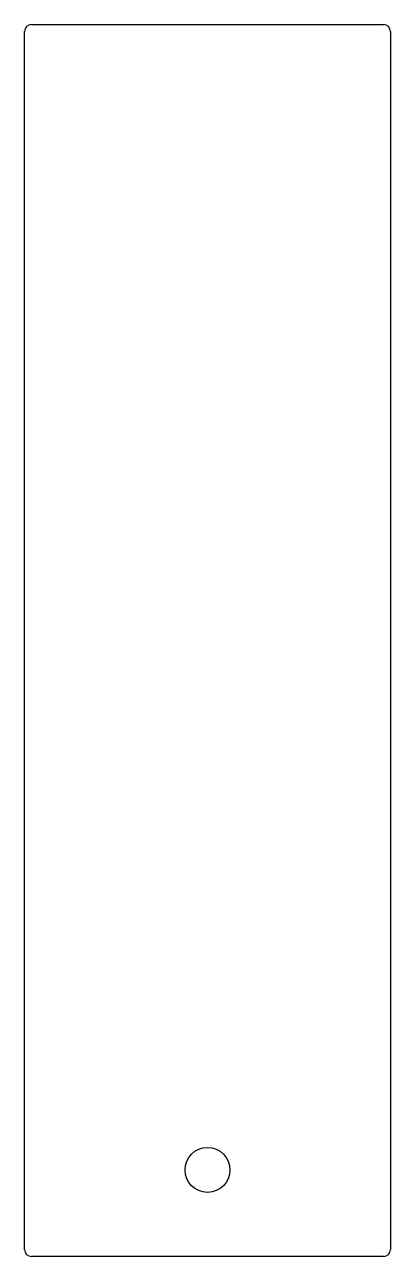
# Model space of a CAD drawing. Header units: millimetres. Extents: x -27 to 27, y -90 to 90.
import ezdxf

# ---------------------------------------------------------------- set-up
doc = ezdxf.new("R2010")
doc.units = ezdxf.units.MM
doc.layers.add('Sketch', color=7, linetype='CONTINUOUS')

msp = doc.modelspace()

# ---------------------------------------------------------------- linework, layer by layer
at = {"layer": 'Sketch'}
for p, q in [((-25.9, 90.4875), (25.9, 90.4875)), ((-26.9, -89.4875), (-26.9, 89.4875)), ((26.9, 89.4875), (26.9, -89.4875)), ((25.9, -90.4875), (-25.9, -90.4875))]:
    msp.add_line(p, q, dxfattribs=at)
msp.add_circle((0, -77.7875), 3.302, dxfattribs=at)
for centre, start, end in [((-25.9, 89.4875), 90, 180), ((25.9, 89.4875), 0, 90), ((-25.9, -89.4875), 180, -90), ((25.9, -89.4875), -90, 0)]:
    msp.add_arc(centre, 1, start, end, dxfattribs=at)

doc.saveas('drawing.dxf')
